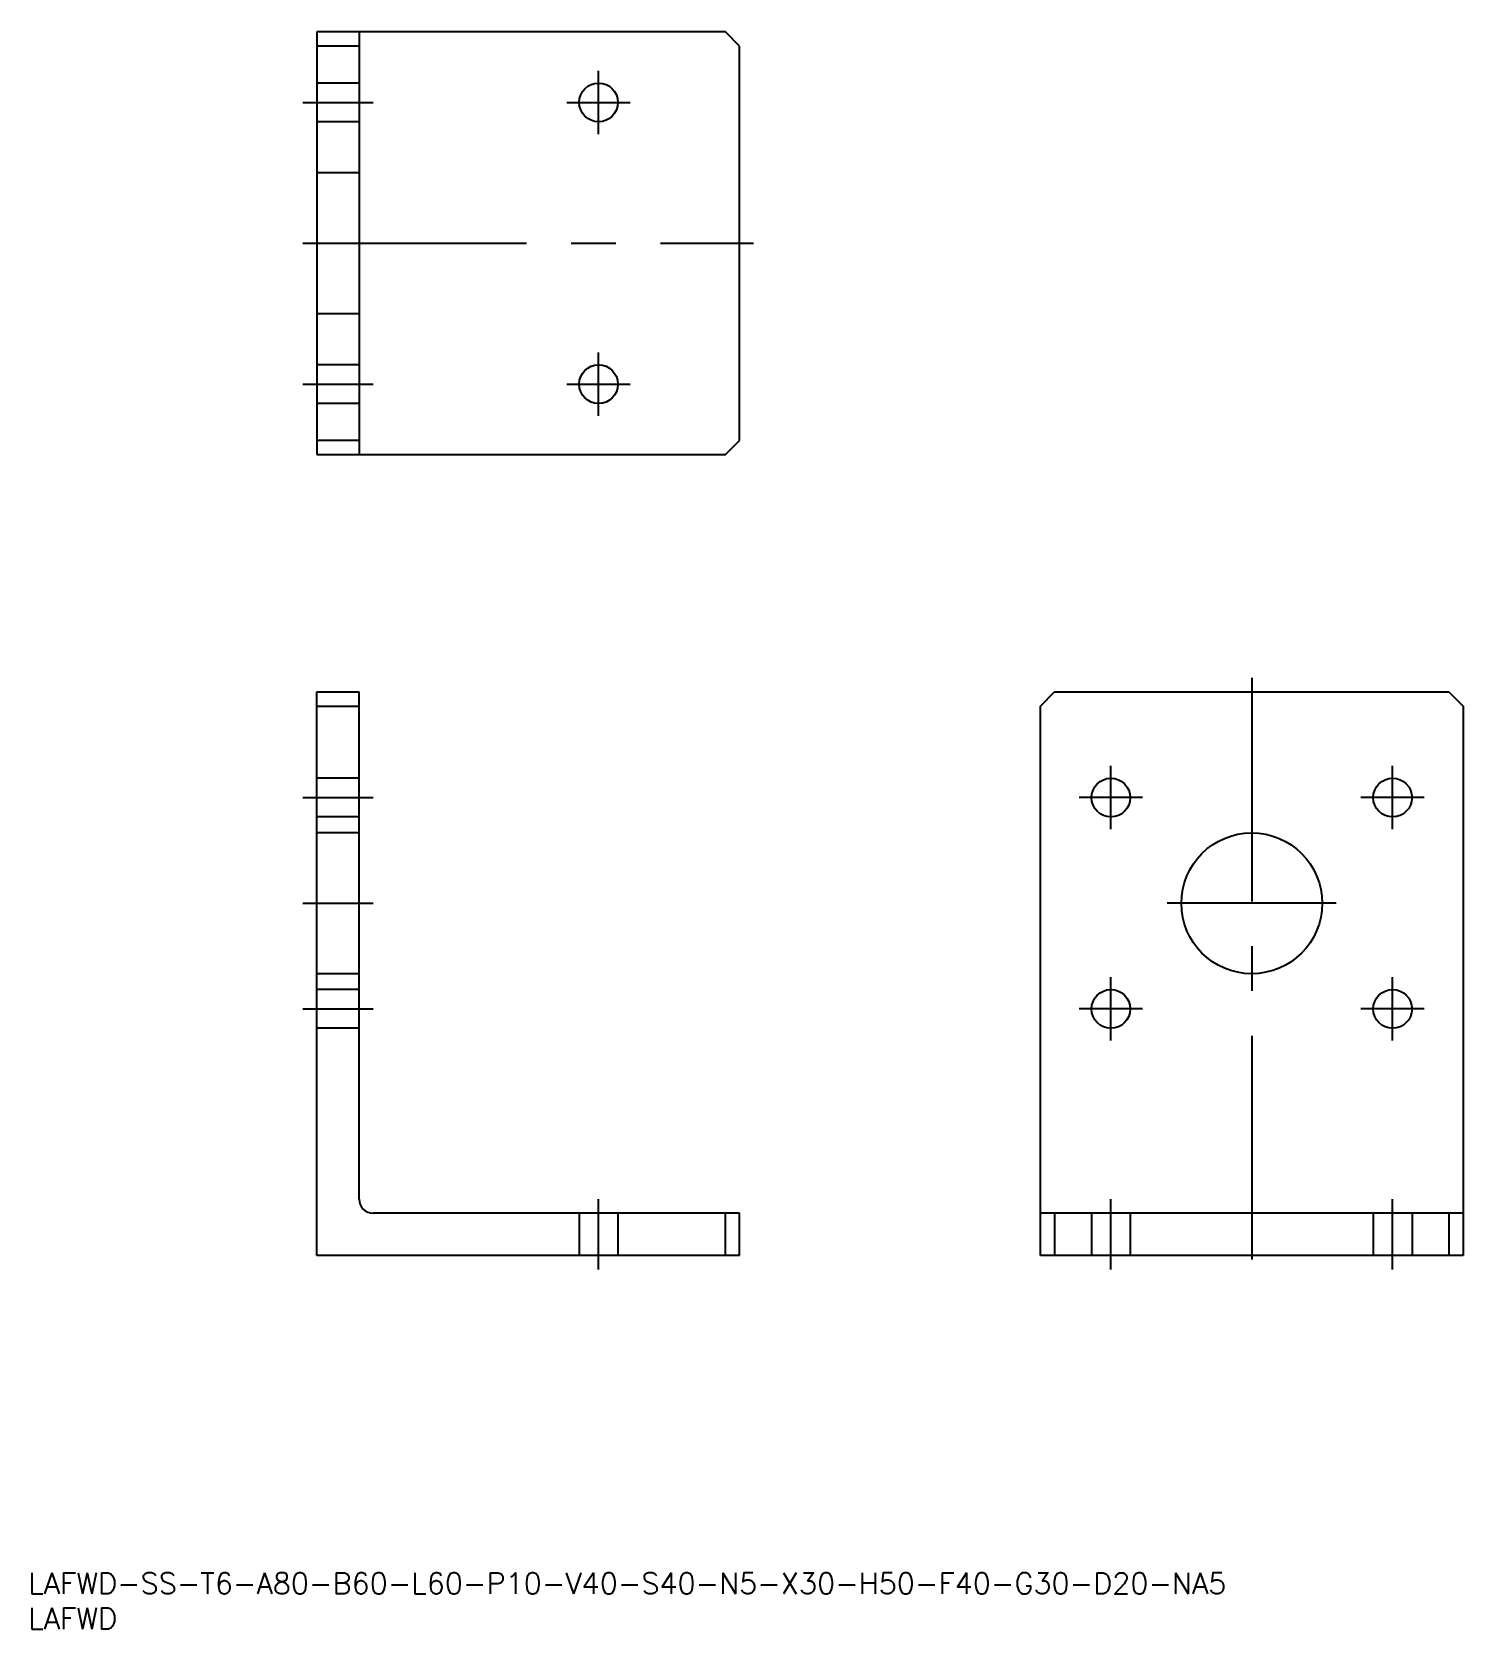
# Model space of a CAD drawing. Extents: x 1 to 204, y 0 to 227.
import ezdxf

# ---------------------------------------------------------------- set-up
doc = ezdxf.new("R2010")
doc.units = 0
doc.linetypes.add('CENTER', pattern=[50.8, 31.75, -6.35, 6.35, -6.35])
doc.linetypes.add('DASHED', pattern=[19.05, 12.7, -6.35])
doc.layers.get('0').update_dxf_attribs({"linetype": 'CONTINUOUS'})
doc.layers.add('CENTER', color=1, linetype='CENTER')
doc.styles.get("Standard").update_dxf_attribs({"font": 'txt.shx', "height": 3, "bigfont": 'bigfont.shx'})

# ---------------------------------------------------------------- blocks, each defined once
blk = doc.blocks.new('*U1')
at = {"color": 7, "linetype": 'CONTINUOUS'}
blk.add_text('LAFWD-SS-T6-A80-B60-L60-P10-V40-S40-N5-X30-H50-F40-G30-D20-NA5', height=3, dxfattribs=at).set_placement((0, 5))
blk = doc.blocks.new('*U2')
at = {"color": 7, "linetype": 'CONTINUOUS'}
blk.add_text('LAFWD', height=3, dxfattribs=at).set_placement((0, 0))

msp = doc.modelspace()

# ---------------------------------------------------------------- linework, layer by layer
at = {"color": 7, "linetype": 'CONTINUOUS'}
for p, q in [((98.964051, 226.715776), (40.964051, 226.715776)), ((40.964051, 226.715776), (40.964051, 166.715776)), ((46.964051, 226.715776), (46.964051, 166.715776)), ((100.964051, 224.715776), (98.964051, 226.715776)), ((46.964051, 224.715776), (40.964051, 224.715776)), ((100.964051, 168.715776), (100.964051, 224.715776)), ((46.964051, 168.715776), (40.964051, 168.715776)), ((98.964051, 166.715776), (100.964051, 168.715776)), ((40.964051, 166.715776), (98.964051, 166.715776)), ((40.964051, 53.026256), (40.964051, 133.026256)), ((40.964051, 133.026256), (46.964051, 133.026256)), ((46.964051, 61.026256), (46.964051, 133.026256)), ((143.706571, 131.026256), (145.706571, 133.026256)), ((145.706571, 133.026256), (201.706571, 133.026256)), ((201.706571, 133.026256), (203.706571, 131.026256)), ((40.964051, 131.026256), (46.964051, 131.026256)), ((143.706571, 53.026256), (143.706571, 131.026256)), ((203.706571, 131.026256), (203.706571, 53.026256)), ((100.964051, 59.026256), (48.964051, 59.026256)), ((98.964051, 53.026256), (98.964051, 59.026256)), ((100.964051, 53.026256), (100.964051, 59.026256)), ((203.706571, 59.026256), (143.706571, 59.026256)), ((145.706571, 59.026256), (145.706571, 53.026256)), ((201.706571, 59.026256), (201.706571, 53.026256)), ((100.964051, 53.026256), (40.964051, 53.026256)), ((203.706571, 53.026256), (143.706571, 53.026256))]:
    msp.add_line(p, q, dxfattribs=at)
at = {"color": 3, "linetype": 'DASHED'}
for p, q in [((46.964051, 219.465776), (40.964051, 219.465776)), ((46.964051, 213.965776), (40.964051, 213.965776)), ((46.964051, 206.715776), (40.964051, 206.715776)), ((46.964051, 186.715776), (40.964051, 186.715776)), ((46.964051, 179.465776), (40.964051, 179.465776)), ((46.964051, 173.965776), (40.964051, 173.965776)), ((46.964051, 120.776256), (40.964051, 120.776256)), ((46.964051, 115.276256), (40.964051, 115.276256)), ((46.964051, 113.026256), (40.964051, 113.026256)), ((46.964051, 93.026256), (40.964051, 93.026256)), ((46.964051, 90.776256), (40.964051, 90.776256)), ((46.964051, 85.276256), (40.964051, 85.276256)), ((78.214051, 59.026256), (78.214051, 53.026256)), ((83.714051, 59.026256), (83.714051, 53.026256)), ((150.956571, 59.026256), (150.956571, 53.026256)), ((156.456571, 59.026256), (156.456571, 53.026256)), ((190.956571, 59.026256), (190.956571, 53.026256)), ((196.456571, 59.026256), (196.456571, 53.026256))]:
    msp.add_line(p, q, dxfattribs=at)
at = {"color": 7, "linetype": 'CONTINUOUS'}
for centre, radius in [((80.964051, 216.715776), 2.75), ((80.964051, 176.715776), 2.75), ((153.706571, 118.026256), 2.75), ((193.706571, 118.026256), 2.75), ((173.706571, 103.026256), 10), ((153.706571, 88.026256), 2.75), ((193.706571, 88.026256), 2.75)]:
    msp.add_circle(centre, radius, dxfattribs=at)
msp.add_arc((48.964051, 61.026256), 2, 180, 270, dxfattribs=at)
at = {"layer": 'CENTER', "color": 1, "linetype": 'CENTER'}
for p, q in [((80.964051, 212.215776), (80.964051, 221.215776)), ((38.964051, 216.715776), (48.964051, 216.715776)), ((76.464051, 216.715776), (85.464051, 216.715776)), ((38.964051, 196.715776), (102.964051, 196.715776)), ((80.964051, 172.215776), (80.964051, 181.215776)), ((38.964051, 176.715776), (48.964051, 176.715776)), ((76.464051, 176.715776), (85.464051, 176.715776)), ((173.706571, 135.026256), (173.706571, 51.026256)), ((153.706571, 113.526256), (153.706571, 122.526256)), ((193.706571, 113.526256), (193.706571, 122.526256)), ((38.964051, 118.026256), (48.964051, 118.026256)), ((158.206571, 118.026256), (149.206571, 118.026256)), ((198.206571, 118.026256), (189.206571, 118.026256)), ((38.964051, 103.026256), (48.964051, 103.026256)), ((185.706571, 103.026256), (161.706571, 103.026256)), ((153.706571, 83.526256), (153.706571, 92.526256)), ((193.706571, 83.526256), (193.706571, 92.526256)), ((38.964051, 88.026256), (48.964051, 88.026256)), ((158.206571, 88.026256), (149.206571, 88.026256)), ((198.206571, 88.026256), (189.206571, 88.026256)), ((80.964051, 51.026256), (80.964051, 61.026256)), ((153.706571, 51.026256), (153.706571, 61.026256)), ((193.706571, 51.026256), (193.706571, 61.026256))]:
    msp.add_line(p, q, dxfattribs=at)

# ---------------------------------------------------------------- block references
at = {"color": 7, "linetype": 'CONTINUOUS'}
for name in ['*U1', '*U2']:
    msp.add_blockref(name, (0, 0), dxfattribs=at)

doc.saveas('drawing.dxf')
